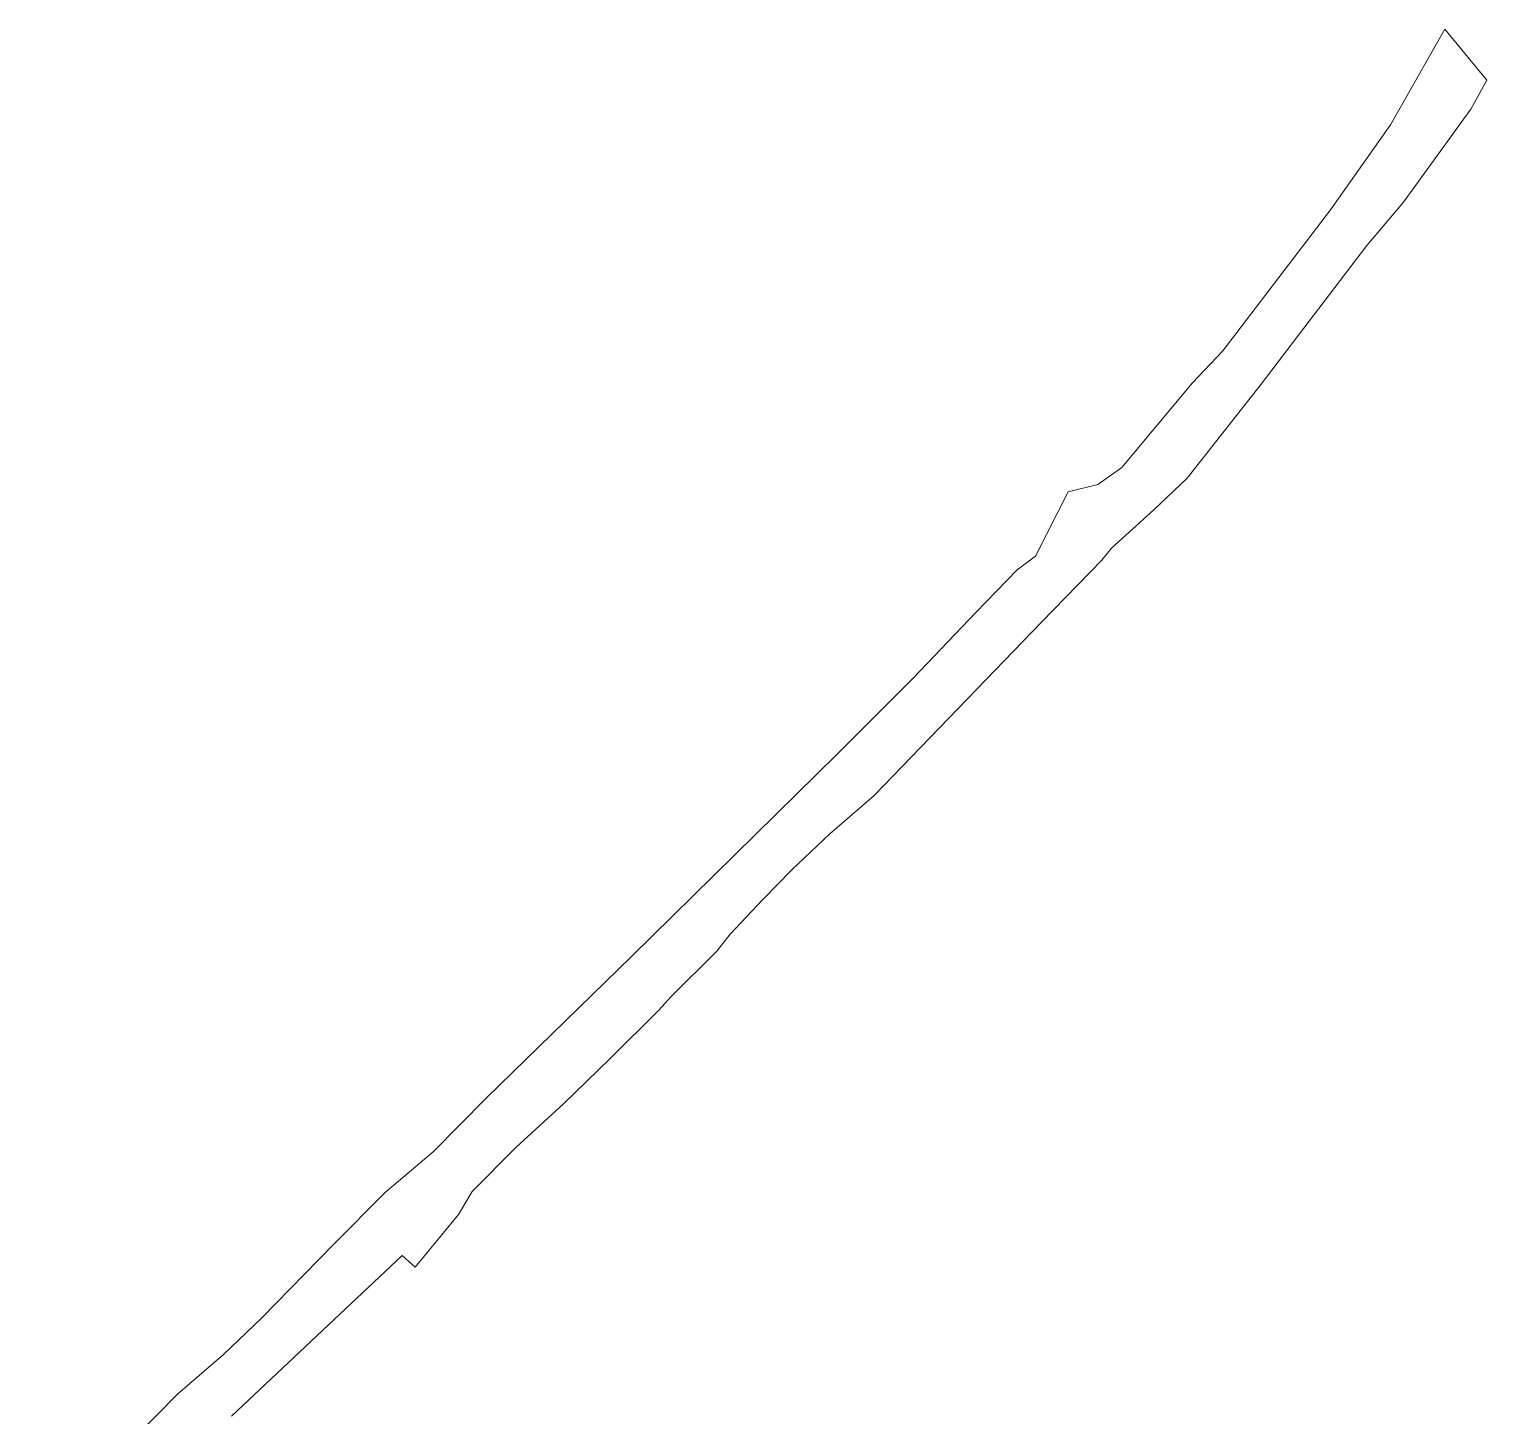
# Model space of a CAD drawing. Header units: metres. Extents: x 7511507 to 7512325, y 4697548 to 4699515.
# Drawn here: x 7511808 to 7512325, y 4699023 to 4699515 of the extents above; entities that cross this region are included whole.
import ezdxf

# ---------------------------------------------------------------- set-up
doc = ezdxf.new("R2010")
doc.units = ezdxf.units.M
doc.layers.add('Parc-Kojshi', color=251, linetype='Continuous', lineweight=0)

msp = doc.modelspace()

# ---------------------------------------------------------------- linework, layer by layer
at = {"layer": 'Parc-Kojshi', "flags": 128}
msp.add_lwpolyline([(7511808.14, 4698977.63), (7511860.75, 4699031.13), (7511877.04, 4699045.24), (7511890.52, 4699058.07), (7511915.99, 4699084.03), (7511934.54, 4699102.7), (7511951.42, 4699117.09), (7511970.22, 4699136.12), (7512021.79, 4699186.29), (7512094.82, 4699258.16), (7512121.68, 4699285.02), (7512143.93, 4699308.31), (7512158.62, 4699323.42), (7512165.12, 4699328.24), (7512176.66, 4699351.12), (7512187.15, 4699353.77), (7512195.65, 4699359.72), (7512220.78, 4699389.82), (7512231.58, 4699401.1), (7512269.69, 4699451.11), (7512291.06, 4699481.21), (7512310.24, 4699515.19), (7512311.35, 4699513.84), (7512325.18, 4699497.08), (7512319.54, 4699486.78), (7512295.59, 4699453.84), (7512282.58, 4699438.45), (7512245.08, 4699389.25), (7512218.86, 4699355.98), (7512207.04, 4699344.71), (7512192.09, 4699331.17), (7512188.63, 4699326.88), (7512167.22, 4699304.85), (7512107.83, 4699243.37), (7512092.09, 4699229.83), (7512078.66, 4699217.03), (7512068.38, 4699206.54), (7512056.73, 4699194.26), (7512052.06, 4699188.25), (7512035.7, 4699171.99), (7512031.58, 4699167.44), (7512014.15, 4699150.03), (7511997.68, 4699134.12), (7511980.86, 4699118.75), (7511965.31, 4699103.02), (7511960.37, 4699094.79), (7511948.33, 4699080.18), (7511945.01, 4699076.14), (7511940.43, 4699080.35), (7511879.94, 4699023.37)], dxfattribs=at)

doc.saveas('drawing.dxf')
